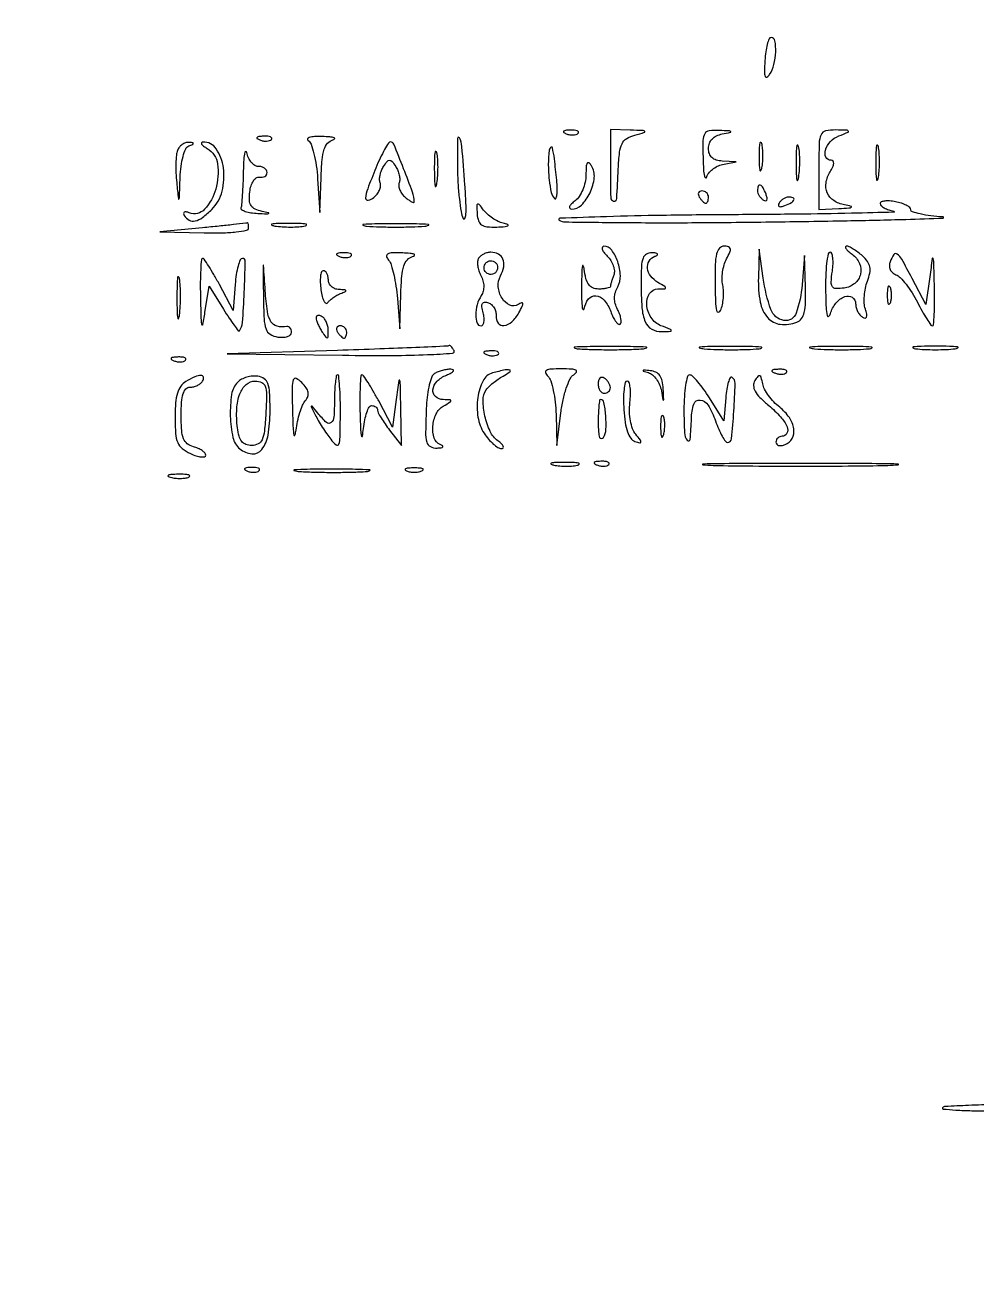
# Model space of a CAD drawing. Extents: x 24 to 1546, y 0 to 2379.
# Drawn here: x 23.5 to 178.7, y 1605.7 to 1808.1 of the extents above; entities that cross this region are included whole.
import ezdxf

# ---------------------------------------------------------------- set-up
doc = ezdxf.new("R2010")
doc.units = 0
doc.header["$MEASUREMENT"] = 0
doc.layers.get('0').update_dxf_attribs({"linetype": 'CONTINUOUS'})

msp = doc.modelspace()

# ---------------------------------------------------------------- linework, layer by layer
for points in [[(339.46395, 1554.999339, -0.000003), (282.698834, 1555.153426, -0.227171)], [(181.758375, 1632.030172, 0.005619), (177.396208, 1631.889551, 0.001784), (173.637721, 1631.712657, 0.185794), (173.172832, 1631.506165, 0.637456), (173.246549, 1631.303975, 0.005832), (175.326926, 1631.148686, 0.010151), (177.972273, 1631.036081, 0.00556), (181.216702, 1631, -0.016413)]]:
    msp.add_lwpolyline(points, format="xyb")
for points in [[(144.19185, 1802.25, 0.009587), (144.121846, 1800.437707, 0.088544), (144.244333, 1799.664918, 0.486148), (144.531943, 1799.565773, 0.103122), (144.972151, 1800, 0.087443), (145.667431, 1801.589787, 0.049828), (145.957337, 1803.673214, 0.053334), (145.835138, 1805.47069, 0.363995), (145.204387, 1806, 0.302575), (144.882189, 1805.785373, 0.032964), (144.578764, 1804.898438, 0.031596), (144.332542, 1803.687212, 0.019902)], [(61.8125, 1789.316886, 0.051402), (62.359369, 1789.160852, 0.05415), (62.916927, 1789.123424, 0.060344), (63.402231, 1789.202593, 0.126455), (63.729167, 1789.395833, 0.296942), (63.77538, 1789.614691, 0.208169), (63.592839, 1789.799335, 0.077125), (63.112848, 1789.910055, 0.028489), (62.416667, 1789.921053, 0.018894), (61.670344, 1789.862007, 0.168741), (61.37858, 1789.720685, 0.470617), (61.395823, 1789.538436, 0.054073)], [(69.689827, 1789.212859, -0.16693), (70.174591, 1788.60554, -0.024229), (70.640355, 1787.069357, -0.02522), (71.024164, 1785.131297, -0.019177), (71.254845, 1782.978172), (71.630035, 1777.5), (71.815018, 1783.176676, -0.012907), (71.985, 1786.084616, -0.055399), (72.320524, 1787.784402, -0.105491), (72.885068, 1788.780127, -0.148376), (73.75, 1789.310674, 0.172284), (74.014149, 1789.490162, 0.512653), (73.957813, 1789.663236, 0.057685), (73.250716, 1789.801741, 0.012358), (72, 1789.868686, 0.018938), (70.728125, 1789.857097, 0.057469), (69.875595, 1789.717944, 0.224333), (69.607157, 1789.483469, 0.369547)], [(94.070285, 1784.416667, 0.012417), (94.158865, 1782.004827, 0.013221), (94.36654, 1779.650521, 0.01289), (94.650366, 1777.639405, 0.057928), (94.980114, 1776.5, 0.629034), (95.247134, 1776.486538, 0.111774), (95.433303, 1777.144962, 0.024156), (95.442243, 1779.075573, 0.007321), (95.271516, 1782, 0.002776), (94.78128, 1788.23165, 0.094589), (94.383843, 1789.652888, 0.789786), (94.056076, 1789.577021, 0.004563)], [(111.8125, 1790.316886, 0.051402), (112.359369, 1790.160852, 0.05415), (112.916927, 1790.123424, 0.060344), (113.402231, 1790.202593, 0.126455), (113.729167, 1790.395833, 0.296942), (113.77538, 1790.614691, 0.208169), (113.592839, 1790.799335, 0.077125), (113.112848, 1790.910055, 0.028489), (112.416667, 1790.921053, 0.018894), (111.670344, 1790.862007, 0.168741), (111.37858, 1790.720685, 0.470617), (111.395823, 1790.538436, 0.054073)], [(119, 1784.833333, 0.004861), (119.047684, 1779.928478, 0.353379), (119.532032, 1779.352044, 0.452716), (120.036559, 1779.741669, 0.005019), (120.293012, 1784.581139, -0.015532), (120.494757, 1787.303683, -0.087884), (120.89586, 1788.696751, -0.144068), (121.655354, 1789.525484, -0.067978), (123.000159, 1790.105273, 0.003864), (124.573462, 1790.556038, 0.559487), (124.614763, 1790.708929, 0.196486), (124.353359, 1790.82768, 0.00193), (122.25, 1790.90032), (119, 1791)], [(134.116001, 1786.25, 0.00928), (134.190057, 1784.527877, 0.029972), (134.328787, 1783.391311, 0.19792), (134.501174, 1783.123647, 0.520826), (134.677483, 1783.188506, -0.099187), (135.009519, 1783.866021, -0.060353), (135.63498, 1784.505948, -0.057112), (136.441416, 1785.013985, -0.064119), (137.311481, 1785.302324), (139.5, 1785.727636), (137.25, 1785.863818, -0.059579), (136.260883, 1786.043264, -0.111574), (135.559019, 1786.445791, -0.123913), (135.144134, 1787.077271, -0.083875), (135, 1787.930449, -0.092132), (135.154854, 1788.763706, -0.098629), (135.597506, 1789.463336, -0.090422), (136.311119, 1789.983323, -0.06486), (137.25, 1790.294267, 0.00362), (138.568679, 1790.558172, 0.574721), (138.607621, 1790.674595, 0.200802), (138.401331, 1790.775265, 0.002047), (136.75, 1790.863818, 0.04388), (135.11642, 1790.801345, 0.235759), (134.398036, 1790.321397, 0.126456), (134.102791, 1789.242714, 0.010002)], [(153, 1784.5), (153, 1778), (156.25, 1778.136182, 0.003813), (157.912862, 1778.218567, 0.124228), (158.294753, 1778.338509, 0.66875), (158.271593, 1778.482392, 0.010901), (157.188851, 1778.713746, -0.099114), (155.431649, 1779.428444, -0.145912), (154.368842, 1780.697589, -0.145096), (154.171293, 1782.347222, -0.097622), (154.850653, 1784.132466, 0.029807), (155.275531, 1784.9127, 0.08892), (155.432264, 1785.497916, 0.194483), (155.323247, 1785.850508, 0.225395), (155.008474, 1786, -0.280208), (154.164052, 1786.513549, -0.197813), (154.064563, 1787.648862, -0.114737), (154.883326, 1789.040994, -0.107532), (156.25, 1789.968838, 0.003715), (157.738415, 1790.579992, 0.437793), (157.802306, 1790.755875, 0.271587), (157.598501, 1790.884656, 0.002527), (155.75, 1790.936614, 0.059637), (154.104386, 1790.778002, 0.242547), (153.353331, 1790.156709, 0.095329), (153.050277, 1788.76014, 0.005901)], [(48.401981, 1787.605161, 0.068792), (48.21974, 1786.823452, 0.016411), (48.141029, 1785.487603, 0.016564), (48.152048, 1783.933389, 0.0157), (48.265262, 1782.355161, 0.000765), (48.544558, 1779.693263, 0.69371), (48.632137, 1779.670738, 0.143934), (48.711674, 1779.907847, 0.000434), (48.831897, 1783.166667, -0.023344), (48.986521, 1785.032417, -0.034587), (49.310026, 1786.6406, -0.038349), (49.743752, 1787.850086, -0.193951), (50.25, 1788.337719, 0.01027), (50.89123, 1788.611907, 0.30932), (50.97782, 1788.754345, 0.36718), (50.873211, 1788.864951, 0.011982), (50.218615, 1788.921053, 0.100823), (49.688752, 1788.846689, 0.071744), (49.156408, 1788.567075, 0.068597), (48.702566, 1788.132369, 0.076032)], [(53.25, 1787.919901, -0.231607), (54.928973, 1785.402497, -0.10172), (54.642543, 1781.301748, -0.117934), (52.818252, 1778.019281, -0.308011), (50.319123, 1777.431035, 0.043659), (49.80767, 1777.577633, 0.17444), (49.490594, 1777.528569, 0.311902), (49.386773, 1777.322754, 0.104398), (49.507079, 1776.988546, 0.131586), (50.305508, 1776.236405, 0.18076), (51.273855, 1776.103667, 0.108396), (52.477736, 1776.666583, 0.033029), (54, 1778, 0.135166), (55.669983, 1780.939171, 0.095139), (55.892649, 1784.755154, 0.115589), (54.721054, 1787.852928, 0.257477), (52.55, 1788.969591, 0.223616), (52.330227, 1788.858245, 0.323085), (52.3225, 1788.648701, 0.089031), (52.642917, 1788.315427, 0.02502)], [(59.136182, 1784.25, -0.004063), (59.065801, 1782.184378, -0.005523), (58.966566, 1780.321875, -0.003755), (58.854581, 1778.764537, -0.060689), (58.75, 1778.25, 0.348591), (58.859011, 1777.950514, 0.058003), (59.454687, 1777.673715, 0.042549), (60.367535, 1777.456054, 0.024054), (61.5, 1777.34137, 0.002786), (62.962013, 1777.272229, 0.121593), (63.2617, 1777.333076, 0.709161), (63.251259, 1777.431946, 0.006118), (62.191035, 1777.668648, -0.055399), (61.055793, 1778.042465, -0.145398), (60.416169, 1778.600701, -0.130102), (60.144495, 1779.4615, -0.040535), (60.191035, 1780.827278, -0.04461), (60.401023, 1781.841033, -0.069703), (60.774045, 1782.648853, -0.095735), (61.245816, 1783.142577, -0.206523), (61.75, 1783.25, 0.077768), (62.227545, 1783.229849, 0.10725), (62.632812, 1783.367188, 0.125576), (62.901861, 1783.638866, 0.133456), (63, 1784, 0.14167), (62.889739, 1784.381339, 0.099768), (62.579806, 1784.70625, 0.084673), (62.116309, 1784.925116, 0.068161), (61.569551, 1785, -0.142551), (60.990346, 1785.168558, -0.078312), (60.431994, 1785.660938, -0.067395), (59.977977, 1786.389611, -0.058152), (59.705733, 1787.25, 0.31606), (59.531782, 1787.418092, 0.404989), (59.359663, 1787.296875, 0.032211), (59.216282, 1786.139122, 0.008221)], [(80.75, 1784.735744, 0.007803), (79.415364, 1781.339575, 0.073698), (79.087381, 1779.813566, 0.50556), (79.490767, 1779.474348, 0.114434), (80.440559, 1779.950668, 0.058623), (80.959386, 1780.495493, 0.06037), (81.331625, 1781.140742, 0.066885), (81.509146, 1781.78445, 0.122066), (81.451064, 1782.323113, -0.092579), (81.357525, 1782.88241, -0.04681), (81.438002, 1783.594914, -0.044302), (81.663765, 1784.339031, -0.050047), (82.010504, 1785, -0.025305), (82.608935, 1785.814349, -0.225315), (83, 1786, -0.225315), (83.391065, 1785.814349, -0.025305), (83.989496, 1785, -0.050047), (84.336235, 1784.339031, -0.044302), (84.561998, 1783.594914, -0.04681), (84.642475, 1782.88241, -0.092579), (84.548936, 1782.323113, 0.122066), (84.490854, 1781.78445, 0.066885), (84.668375, 1781.140742, 0.06037), (85.040614, 1780.495493, 0.058623), (85.559441, 1779.950668, 0.017231), (86.112636, 1779.522866, 0.035793), (86.576836, 1779.236821, 0.05983), (86.894551, 1779.116803, 0.486903), (87, 1779.199416, 0.086207), (86.725121, 1780.781866, 0.007484), (85.283543, 1784.624034, 0.003489), (83.670147, 1788.653036, 0.306228), (83.155998, 1788.996252, 0.254264), (82.821642, 1788.811987, 0.013765), (82.178637, 1787.743181, 0.018708), (81.468148, 1786.367269, 0.012301)], [(90.286014, 1784.5, 0.006817), (90.315278, 1782.711719, 0.040183), (90.418418, 1781.780601, 0.720633), (90.561388, 1781.761725, 0.075924), (90.717581, 1782.26375, 0.022548), (90.846293, 1783.485188, 0.015659), (90.885962, 1784.872547, 0.015827), (90.839977, 1786.209518, 0.031163), (90.703931, 1787.26375, 0.248898), (90.549185, 1787.455688, 0.49082), (90.403147, 1787.374351, 0.030832), (90.307632, 1786.29708, 0.00738)], [(109.00531, 1787.5, 0.029183), (108.87806, 1785.168113, 0.027311), (109.017522, 1782.784515, 0.025944), (109.357233, 1780.743457, 0.136837), (109.885105, 1779.750907, 0.520687), (110.124304, 1779.787082, 0.085798), (110.283928, 1780.323156, 0.037373), (110.329141, 1781.361485, 0.01592), (110.24145, 1782.750907, 0.005632), (109.868694, 1786.24995, 0.034325), (109.532407, 1788.036882, 0.615061), (109.255592, 1788.096844, 0.143066)], [(143.252183, 1786.5, 0.008901), (143.284834, 1785.071102, 0.053901), (143.394187, 1784.339362, 0.67161), (143.54341, 1784.319562, 0.082665), (143.707261, 1784.761659, 0.028254), (143.840609, 1785.754739, 0.020511), (143.880728, 1786.869594, 0.020826), (143.830983, 1787.934218, 0.041951), (143.68708, 1788.761659, 0.285845), (143.523779, 1788.916221, 0.417468), (143.37161, 1788.814362, 0.038992), (143.273069, 1787.938425, 0.009782)], [(149.286014, 1785.5, 0.006817), (149.315278, 1783.711719, 0.040183), (149.418418, 1782.780601, 0.720633), (149.561388, 1782.761725, 0.075924), (149.717581, 1783.26375, 0.022548), (149.846293, 1784.485188, 0.015659), (149.885962, 1785.872547, 0.015827), (149.839977, 1787.209518, 0.031163), (149.703931, 1788.26375, 0.248898), (149.549185, 1788.455688, 0.49082), (149.403147, 1788.374351, 0.030832), (149.307632, 1787.29708, 0.00738)], [(162.286014, 1785.5, 0.006817), (162.315278, 1783.711719, 0.040183), (162.418418, 1782.780601, 0.720633), (162.561388, 1782.761725, 0.075924), (162.717581, 1783.26375, 0.022548), (162.846293, 1784.485188, 0.015659), (162.885962, 1785.872547, 0.015827), (162.839977, 1787.209518, 0.031163), (162.703931, 1788.26375, 0.248898), (162.549185, 1788.455688, 0.49082), (162.403147, 1788.374351, 0.030832), (162.307632, 1787.29708, 0.00738)], [(115.015313, 1783.610243, -0.053343), (114.880054, 1782.406369, -0.0445), (114.490436, 1781.179122, -0.046423), (113.921694, 1780.110605, -0.0851), (113.25, 1779.392046, 0.030168), (112.65154, 1778.878044, 0.093193), (112.345282, 1778.444494, 0.267197), (112.370961, 1778.169288, 0.236086), (112.627555, 1778.031803, 0.207933), (114.27948, 1778.695102, 0.085758), (115.685235, 1780.715664, 0.082599), (116.369671, 1783.170275, 0.169463), (115.922793, 1785.090684, 0.077276), (115.513499, 1785.558653, 0.458266), (115.231979, 1785.512796, 0.12346), (115.058423, 1784.960031, 0.013315)], [(143, 1781.059017, 0.088797), (143.072509, 1780.65395, 0.053277), (143.290385, 1780.21498, 0.051183), (143.610411, 1779.810572, 0.061454), (143.988546, 1779.507079, 0.1144), (144.325929, 1779.393111, 0.32948), (144.525685, 1779.512472, 0.155351), (144.556862, 1779.868281, 0.036408), (144.381557, 1780.448062, 0.029964), (143.894727, 1781.51997, 0.168622), (143.441482, 1781.942608, 0.444011), (143.117673, 1781.798253, 0.079093)], [(163, 1778.930879, 0.217667), (163.152771, 1778.596579, 0.053772), (163.660937, 1778.244384, 0.045149), (164.388411, 1777.929601, 0.031977), (165.25, 1777.705733, -0.896396), (165.235527, 1777.527715, -0.001543), (158.320312, 1777.355165, -0.002718), (149.469995, 1777.209792, -0.001441), (138.5, 1777.120869, 0.002397), (127.457749, 1777.010247, 0.00425), (118.357377, 1776.798062, 0.001342), (110.734309, 1776.534995, 0.735646), (110.652774, 1776.234687, 0.139871), (111.63196, 1775.943048, 0.00081), (121.262668, 1775.847564, 0.003333), (132.28662, 1775.829597, 0.002103), (145.152774, 1775.94851, 0.001191), (157.599366, 1776.145572, 0.002583), (167.162065, 1776.369184, 0.003547), (173.24798, 1776.586178, 0.946452), (173.25, 1776.75077, -0.014802), (171.237534, 1776.946352, -0.023878), (169.542188, 1777.244759, -0.020499), (168.252406, 1777.591974, -0.327741), (168, 1777.935682, 0.224941), (167.833045, 1778.288014, 0.050892), (167.265625, 1778.663076, 0.043196), (166.457417, 1779.001008, 0.030212), (165.5, 1779.244751, 0.029067), (164.541708, 1779.370782, 0.049426), (163.734375, 1779.349687, 0.06886), (163.178716, 1779.200442, 0.301382)], [(133.5, 1780, 0.029505), (133.768994, 1779.617226, 0.035638), (134.066025, 1779.29375, 0.038439), (134.34829, 1779.065539, 0.151918), (134.559017, 1779, 0.210953), (134.727648, 1779.07446, 0.081139), (134.870461, 1779.29375, 0.061769), (134.967655, 1779.617151, 0.042167), (135, 1780, 0.105053), (134.918938, 1780.381556, 0.099167), (134.688914, 1780.70625, 0.09642), (134.345238, 1780.923877, 0.093332), (133.940983, 1781, 0.108972), (133.586039, 1780.921712, 0.182303), (133.3746, 1780.70625, 0.161196), (133.343488, 1780.3821, 0.082592)], [(146.507079, 1779.011454, 0.1144), (146.393111, 1778.674071, 0.32948), (146.512472, 1778.474315, 0.155351), (146.868281, 1778.443138, 0.036408), (147.448062, 1778.618443, 0.029964), (148.51997, 1779.105273, 0.168622), (148.942608, 1779.558518, 0.444011), (148.798253, 1779.882327, 0.079093), (148.059017, 1780, 0.088797), (147.65395, 1779.927491, 0.053277), (147.21498, 1779.709615, 0.051183), (146.810572, 1779.389589, 0.061454)], [(97.270885, 1777.25, 0.062071), (97.493537, 1776.108546, 0.167762), (97.98576, 1775.459785, 0.127685), (98.873906, 1775.150285, 0.029883), (100.462804, 1775.116001, 0.007066), (101.854007, 1775.188838, 0.115406), (102.297735, 1775.32427, 0.633358), (102.283221, 1775.495825, 0.027245), (101.524933, 1775.73267, -0.05203), (100.679771, 1776.043315, -0.033292), (99.772591, 1776.566057, -0.033293), (98.942881, 1777.204533, -0.052062), (98.333014, 1777.866668, 0.011143), (97.607107, 1778.797012, 0.368419), (97.347793, 1778.844186, 0.276987), (97.201239, 1778.578667, 0.008144)], [(52.5, 1775), (45.5, 1774.353174), (52.75, 1774.176587, 0.011439), (55.675926, 1774.17227, 0.022926), (57.981647, 1774.327554, 0.021375), (59.666077, 1774.592189, 0.357178), (60, 1775, 0.023714), (59.982369, 1775.371536, 0.050024), (59.926563, 1775.654378, 0.094551), (59.844973, 1775.809837, 0.39765), (59.75, 1775.823413, -0.125299), (59.535497, 1775.741281, -0.000822), (57.517187, 1775.508694, -0.003204), (55.201275, 1775.260688, -0.002033)], [(64.26375, 1775.282419, 0.022548), (65.485188, 1775.153707, 0.015659), (66.872547, 1775.114038, 0.015827), (68.209518, 1775.160023, 0.031163), (69.26375, 1775.296069, 0.248898), (69.455688, 1775.450815, 0.49082), (69.374351, 1775.596853, 0.030832), (68.29708, 1775.692368, 0.00738), (66.5, 1775.713986, 0.006817), (64.711719, 1775.684722, 0.040183), (63.780601, 1775.581582, 0.720633), (63.761725, 1775.438612, 0.075924)], [(79.25, 1775.264961, 0.012378), (81.412501, 1775.148215, 0.007295), (84, 1775.110462, 0.007295), (86.587499, 1775.148215, 0.012378), (88.75, 1775.264961, 0.075495), (89.33354, 1775.401218, 0.793398), (89.314062, 1775.529482, 0.016391), (87.405918, 1775.617144, 0.003282), (84, 1775.639504, 0.003282), (80.594082, 1775.617144, 0.016391), (78.685938, 1775.529482, 0.793398), (78.66646, 1775.401218, 0.075495)], [(97.512773, 1770.020667, 0.121499), (97.349869, 1769.515182, 0.050437), (97.372145, 1768.793051, 0.045924), (97.555212, 1767.987306, 0.044079), (97.88398, 1767.216785, -0.055894), (98.223097, 1766.367067, -0.062389), (98.349113, 1765.494545, -0.066387), (98.254489, 1764.666358, -0.079606), (97.945537, 1763.946118, 0.073146), (97.28077, 1762.449741, 0.066125), (97.044377, 1760.771954, 0.085872), (97.260867, 1759.458922, 0.319243), (97.90638, 1759, 0.257525), (98.208147, 1759.166465, 0.100531), (98.382592, 1759.626827, 0.066252), (98.402942, 1760.31613, 0.038264), (98.254738, 1761.133881, -0.028712), (98.054562, 1762.129714, -0.155095), (98.145033, 1762.667144, -0.278006), (98.484447, 1762.877096, -0.087451), (99.098358, 1762.776252, -0.099365), (99.623424, 1762.464822, -0.075902), (100.047469, 1761.946677, -0.07338), (100.308845, 1761.306891, -0.081608), (100.361111, 1760.642371, 0.180018), (100.68888, 1759.466542, 0.274381), (101.635441, 1759.058351, 0.156501), (102.952033, 1759.676446, 0.082686), (104.064584, 1761.120677, 0.00911), (104.62929, 1762.223684, 0.13614), (104.707863, 1762.645079, 0.503193), (104.5241, 1762.758283, 0.043352), (103.948064, 1762.467902, -0.250495), (102.5772, 1762.381857, -0.149755), (101.324386, 1763.492919, -0.116952), (100.713333, 1765.367253, -0.144416), (101.084991, 1767.158807, 0.075569), (101.610738, 1768.642494, 0.146291), (101.485173, 1769.883638, 0.177294), (100.737458, 1770.698769, 0.119962), (99.5, 1771, 0.063064), (98.926484, 1770.927374, 0.051535), (98.346191, 1770.712321, 0.053369), (97.845987, 1770.395559, 0.086733)], [(118.486082, 1770.371061, -0.056778), (119.067575, 1769.640043, -0.056043), (119.472751, 1768.793849, -0.061197), (119.651457, 1767.964983, -0.114628), (119.55751, 1767.289274, 0.008792), (119.344055, 1766.702368, 0.010413), (119.163769, 1766.140349, 0.009353), (119.030882, 1765.661837, 0.063128), (119, 1765.418213, -0.313872), (118.886756, 1765.255586, -0.035409), (118.431112, 1765.12285, -0.032838), (117.805651, 1765.03022, -0.020347), (117.063358, 1765, -0.100783), (116.132978, 1765.189458, -0.1371), (115.467164, 1765.721605, -0.094495), (115.015404, 1766.6923, -0.030931), (114.723396, 1768.25, 0.072406), (114.572051, 1768.801074, 0.75035), (114.431542, 1768.782812, 0.031946), (114.328795, 1767.647231, 0.005597), (114.296219, 1765.5, 0.006339), (114.315119, 1763.328321, 0.021851), (114.406674, 1761.923438, 0.222932), (114.551842, 1761.685309, 0.535046), (114.705733, 1761.75, -0.115452), (115.435527, 1763.383491, -0.257986), (116.640435, 1763.915488, -0.201595), (117.98744, 1763.202133, -0.080821), (119.052729, 1761.361312, 0.023991), (119.477082, 1760.388408, 0.045477), (119.923715, 1759.660194, 0.070061), (120.323993, 1759.256335, 0.375078), (120.608999, 1759.275665, 0.192799), (120.754278, 1759.615043, 0.051315), (120.706943, 1760.213058, 0.044249), (120.50662, 1760.936958, 0.033259), (120.165812, 1761.690177, -0.055861), (119.794425, 1762.620577, -0.069169), (119.673555, 1763.544635, -0.069311), (119.809336, 1764.465122, -0.056397), (120.195571, 1765.384982, 0.138201), (120.627286, 1767.183812, 0.07216), (120.204097, 1769.468039, 0.077764), (119.210439, 1771.365202, 0.237602), (117.95001, 1772, 0.26843), (117.690247, 1771.849715, 0.213073), (117.656673, 1771.521499, 0.085196), (117.934666, 1770.997683, 0.031888)], [(136.070285, 1765.75, 0.007133), (136.142012, 1762.938918, 0.042533), (136.324453, 1761.484542, 0.36825), (136.624908, 1761.253607, 0.288922), (136.975278, 1761.5, 0.04828), (137.259602, 1762.42276, 0.029928), (137.420846, 1763.546077, 0.029872), (137.447055, 1764.685191, 0.046704), (137.319962, 1765.656859, -0.057584), (137.21353, 1766.635218, -0.035146), (137.302945, 1767.795001, -0.034869), (137.556972, 1768.94765, -0.051237), (137.950153, 1769.906859, 0.019947), (138.490369, 1771.020898, 0.153011), (138.552215, 1771.591562, 0.283741), (138.26449, 1771.901243, 0.067398), (137.535184, 1772, 0.218345), (136.787377, 1771.657093, 0.120753), (136.322724, 1770.743652, 0.050849), (136.095816, 1768.989194, 0.009564)], [(143.133613, 1766.821429, 0.05221), (143.433307, 1762.873888, 0.134942), (144.660929, 1760.32185, 0.188935), (146.708744, 1759.253902, 0.118968), (149.418213, 1759.606989, 0.149357), (150.159783, 1760.186014, 0.093335), (150.617891, 1761.197643, 0.053539), (150.832354, 1762.811586, 0.015042), (150.819752, 1765.356989), (150.639504, 1770.5), (150.262786, 1765.696755, -0.063886), (149.296891, 1761.071398, -0.365825), (147.302031, 1759.886642, -0.271776), (145.182852, 1761.657932, -0.051363), (143.929077, 1766.754536), (143.267226, 1771.5)], [(158.417611, 1770.683903, -0.131333), (159.625966, 1769.18429, -0.163703), (159.790406, 1767.412701, -0.166176), (158.852397, 1765.920919, -0.135579), (157.113651, 1765.16392, -0.038373), (155.787104, 1765.078376, -0.242254), (155.207376, 1765.385857, -0.171627), (155.00491, 1766.1236, -0.01841), (155.200674, 1767.91392, 0.02484), (155.314663, 1769.096936, 0.041761), (155.277688, 1770.093464, 0.05344), (155.115482, 1770.794635, 0.319412), (154.826807, 1771, 0.362819), (154.504451, 1770.730627, 0.015697), (154.272156, 1769.164062, 0.020525), (154.120988, 1767.146225, 0.01242), (154.09968, 1764.75, 0.006277), (154.177574, 1762.017708, 0.041843), (154.346747, 1760.668023, 0.545967), (154.601923, 1760.571103, 0.167262), (154.893525, 1760.994749, -0.104366), (155.781645, 1762.703313, -0.12667), (157.234312, 1763.765713, -0.239719), (158.434657, 1763.656054, -0.257776), (159, 1762.632341, 0.064871), (159.082083, 1762.002345, 0.051891), (159.325221, 1761.361864, 0.05343), (159.683368, 1760.807094, 0.084501), (160.107134, 1760.433788, 0.104462), (160.538436, 1760.278592, 0.353801), (160.776978, 1760.422515, 0.140468), (160.808799, 1760.884991, 0.024234), (160.581667, 1761.742689, -0.062841), (160.407819, 1762.688314, -0.032313), (160.417836, 1763.894546, -0.031516), (160.58996, 1765.153112, -0.041121), (160.912277, 1766.269272, 0.038567), (161.306996, 1767.610451, 0.100621), (161.315563, 1768.61096, 0.109899), (160.936087, 1769.481858, 0.051393), (160.109003, 1770.401354, 0.022166), (159.369429, 1771.013292, 0.025143), (158.608097, 1771.530398, 0.025494), (157.925013, 1771.899485, 0.111562), (157.48013, 1772, 0.378583), (157.334507, 1771.871292, 0.187686), (157.399779, 1771.613396, 0.058894), (157.783147, 1771.19066, 0.021297)], [(52.141905, 1763.75, 0.001305), (52.239915, 1759.878715, 0.077406), (52.366965, 1759.190014, 0.76981), (52.535077, 1759.203196, 0.005062), (52.93005, 1761.5), (53.576289, 1765.5), (55.912113, 1761.707302, 0.007506), (56.825036, 1760.273637, 0.01301), (57.631695, 1759.114689, 0.007065), (58.31763, 1758.209011, 0.482011), (58.485915, 1758.207302, 0.15416), (59.01244, 1759.538151, 0.007126), (59.290838, 1764.454247, 0.004653), (59.457988, 1769.515916, 0.421174), (58.985245, 1770, 0.303054), (58.628748, 1769.762072, 0.030869), (58.280304, 1768.751563, 0.030377), (57.988297, 1767.378851, 0.019162), (57.807498, 1765.75), (57.5, 1761.5), (55.229676, 1765.75, 0.00821), (54.324849, 1767.378885, 0.01271), (53.485355, 1768.751563, 0.006996), (52.745984, 1769.859914, 0.246972), (52.479676, 1770, 0.391963), (52.29119, 1769.825419, 0.005643), (52.18259, 1768.164062, 0.01198), (52.12198, 1766.146476, 0.007193)], [(74.8125, 1770.316886, 0.051402), (75.359369, 1770.160852, 0.05415), (75.916927, 1770.123424, 0.060344), (76.402231, 1770.202593, 0.126455), (76.729167, 1770.395833, 0.296942), (76.77538, 1770.614691, 0.208169), (76.592839, 1770.799335, 0.077125), (76.112848, 1770.910055, 0.028489), (75.416667, 1770.921053, 0.018894), (74.670344, 1770.862007, 0.168741), (74.37858, 1770.720685, 0.470617), (74.395823, 1770.538436, 0.054073)], [(82.813591, 1769.724609, -0.097244), (83.247535, 1768.928095, -0.019548), (83.673859, 1767.362573, -0.019968), (84.031168, 1765.472617, -0.017486), (84.255787, 1763.474609), (84.639504, 1758.5), (84.819752, 1764.176676, -0.012886), (84.987269, 1767.086139, -0.055453), (85.321234, 1768.785264, -0.105722), (85.885021, 1769.780224, -0.148322), (86.75, 1770.310674, 0.151453), (87.04175, 1770.492059, 0.528602), (86.995282, 1770.667734, 0.063462), (86.33084, 1770.811384, 0.012946), (85.127555, 1770.883999, 0.013634), (83.425477, 1770.896113, 0.111542), (82.675928, 1770.710846, 0.354669), (82.503084, 1770.328596, 0.109365)], [(100.447214, 1767.91459, -0.099038), (100.151486, 1767.597789, -0.097945), (99.755524, 1767.417584, -0.097945), (99.320774, 1767.401684, -0.099038), (98.91459, 1767.552786, -0.099038), (98.597789, 1767.848514, -0.097945), (98.417584, 1768.244476, -0.097945), (98.401684, 1768.679226, -0.099038), (98.552786, 1769.08541, -0.099038), (98.848514, 1769.402211, -0.097945), (99.244476, 1769.582416, -0.097945), (99.679226, 1769.598316, -0.099038), (100.08541, 1769.447214, -0.099038), (100.402211, 1769.151486, -0.097945), (100.582416, 1768.755524, -0.097945), (100.598316, 1768.320774, -0.099038)], [(124, 1766.081787, 0.017536), (124.144527, 1761.962216, 0.081769), (124.692077, 1759.658107, 0.163942), (125.734473, 1758.473151, 0.139365), (127.356989, 1758.063386, 0.003082), (128.830285, 1758.116054, 0.434335), (128.932718, 1758.235374, 0.274077), (128.812188, 1758.395539, 0.002118), (127.25, 1759.031162, -0.153045), (125.651823, 1760.339271, -0.125145), (124.928311, 1762.436858, -0.163025), (125.373609, 1764.256071, -0.252723), (126.75, 1765.030409, 0.006989), (127.869488, 1765.065518, 0.400998), (128, 1765.202085, 0.262137), (127.885865, 1765.404826, 0.004477), (126.75, 1766.080099, -0.096298), (125.579978, 1767.105082, -0.136456), (125.058933, 1768.379405, -0.168651), (125.317284, 1769.549782, -0.160316), (126.25, 1770.337719, 0.051902), (126.648042, 1770.54862, 0.449116), (126.672067, 1770.724694, 0.185333), (126.416573, 1770.862835, 0.021021), (125.75, 1770.921053, 0.147274), (124.875855, 1770.7003, 0.172685), (124.334942, 1770.043566, 0.074386), (124.065574, 1768.704387, 0.0125)], [(164.623848, 1769.462146, 0.092147), (164.504115, 1768.813863, 0.103845), (164.634816, 1768.194852, 0.104294), (165.002708, 1767.682649, 0.093693), (165.559456, 1767.338811, -0.109026), (166.275244, 1766.866157, -0.026101), (167.217965, 1765.786545, -0.025595), (168.193706, 1764.403603, -0.022884), (169.062921, 1762.876665, 0.00918), (169.855593, 1761.390927, 0.014128), (170.600595, 1760.13877, 0.00846), (171.258917, 1759.138089, 0.247895), (171.520324, 1759, 0.392343), (171.708578, 1759.174596, 0.005644), (171.814976, 1760.835938, 0.011981), (171.87291, 1762.853522, 0.007193), (171.849806, 1765.25, 0.000645), (171.741448, 1769.529366, 0.096886), (171.63483, 1770.006659, 0.754551), (171.503006, 1769.988759, 0.001715), (171.083071, 1767), (170.46653, 1762.5), (168.212941, 1766.75, 0.005287), (166.509711, 1769.881621, 0.104117), (165.794083, 1770.703844, 0.426045), (165.233437, 1770.614291, 0.060193)], [(48.309869, 1763.5, 0.005499), (48.337136, 1761.352754, 0.031761), (48.435944, 1760.222448, 0.756877), (48.574262, 1760.205163, 0.069146), (48.724731, 1760.767909, 0.018638), (48.849672, 1762.218327, 0.01259), (48.888655, 1763.878422, 0.012695), (48.845055, 1765.487453, 0.024559), (48.714526, 1766.767909, 0.212532), (48.565802, 1767.000181, 0.556092), (48.424528, 1766.934948, 0.025342), (48.331591, 1765.655786, 0.005888)], [(62.412042, 1764, 0.007825), (62.525194, 1760.123347, 0.071483), (62.839095, 1758.469342, 0.174465), (63.516587, 1757.624188, 0.102491), (64.75, 1757.180449, 0.045002), (65.611565, 1757.136354, 0.070854), (66.339062, 1757.268947, 0.099259), (66.825895, 1757.547443, 0.216622), (67, 1757.930449, 0.069823), (66.943872, 1758.330419, 0.097525), (66.779687, 1758.651033, 0.119403), (66.535553, 1758.84263, 0.147129), (66.25, 1758.881579, -0.098154), (64.643103, 1758.944409, -0.201015), (63.643586, 1759.675479, -0.102331), (63.057564, 1761.339577, -0.016824), (62.711946, 1764.75, 0.000132), (62.431081, 1768.897481, 0.797687), (62.386054, 1768.904574, 0.098709), (62.34922, 1768.706232, 0.000092)], [(71.801562, 1764.898688, 0.022601), (72.019464, 1763.771275, 0.057116), (72.305634, 1762.987851, 0.152767), (72.603036, 1762.67962, 0.391351), (72.878369, 1762.748744, -0.06289), (73.223064, 1763.15436, -0.029608), (73.758021, 1763.588378, -0.028769), (74.38013, 1763.982653, -0.035924), (75, 1764.271109, 0.010258), (75.779626, 1764.586343, 0.403256), (75.845775, 1764.743056, 0.289553), (75.682747, 1764.864413, 0.007783), (74.75, 1764.921053, -0.08347), (74.081631, 1765.064654, -0.089203), (73.514062, 1765.417434, -0.09567), (73.133965, 1765.921626, -0.114298), (73, 1766.5, 0.053158), (72.938815, 1767.073877, 0.072963), (72.757125, 1767.559375, 0.092791), (72.48871, 1767.885377, 0.176015), (72.173193, 1768, 0.320183), (71.884557, 1767.794055, 0.053065), (71.722968, 1767.08899, 0.04156), (71.686712, 1766.087548, 0.024716)], [(164.157895, 1764, 0.017491), (164.189089, 1763.10856, 0.078554), (164.306058, 1762.601562, 0.447206), (164.474999, 1762.540618, 0.174857), (164.662281, 1762.75, 0.057986), (164.818615, 1763.320008, 0.037979), (164.87034, 1764, 0.037979), (164.818615, 1764.679992, 0.057986), (164.662281, 1765.25, 0.174857), (164.474999, 1765.459382, 0.447206), (164.306058, 1765.398438, 0.078554), (164.189089, 1764.89144, 0.017491)], [(71.015313, 1760.309017, 0.074451), (71.084762, 1759.898416, 0.021733), (71.310881, 1759.297024, 0.021318), (71.627837, 1758.633658, 0.021347), (72, 1758, 0.010223), (72.569384, 1757.157251, 0.295079), (72.800669, 1757.064256, 0.343021), (72.953006, 1757.238528, 0.012098), (72.984687, 1758.190983, 0.053738), (72.916365, 1758.883651, 0.049393), (72.701752, 1759.566787, 0.052761), (72.382022, 1760.140373, 0.101161), (72, 1760.5, 0.058538), (71.617853, 1760.678337, 0.128516), (71.298248, 1760.698838, 0.195945), (71.092401, 1760.564397, 0.157323)], [(74.5, 1758, 0.029505), (74.768994, 1757.617226, 0.035638), (75.066025, 1757.29375, 0.038439), (75.34829, 1757.065539, 0.151918), (75.559017, 1757, 0.210953), (75.727648, 1757.07446, 0.081139), (75.870461, 1757.29375, 0.061769), (75.967655, 1757.617151, 0.042167), (76, 1758, 0.105053), (75.918938, 1758.381556, 0.099167), (75.688914, 1758.70625, 0.09642), (75.345238, 1758.923877, 0.093332), (74.940983, 1759, 0.108972), (74.586039, 1758.921712, 0.182303), (74.3746, 1758.70625, 0.161196), (74.343488, 1758.3821, 0.082592)], [(74.5, 1755), (56.5, 1754.429921), (75.309017, 1754.214961, 0.003508), (83.506227, 1754.178786, 0.010132), (89.183293, 1754.308617, 0.006765), (93.264343, 1754.54009, 0.564023), (93.5, 1755, 0.022187), (93.249282, 1755.368098, 0.039553), (93.007412, 1755.643105, 0.052461), (92.805731, 1755.801426, 0.366474), (92.690983, 1755.785039, -0.202856), (92.498166, 1755.693294, -0.000176), (87.268601, 1755.465763, -0.001781), (81.415127, 1755.234042, -0.001086)], [(98.8125, 1754.316886, 0.051402), (99.359369, 1754.160852, 0.05415), (99.916927, 1754.123424, 0.060344), (100.402231, 1754.202593, 0.126455), (100.729167, 1754.395833, 0.296942), (100.77538, 1754.614691, 0.208169), (100.592839, 1754.799335, 0.077125), (100.112848, 1754.910055, 0.028489), (99.416667, 1754.921053, 0.018894), (98.670344, 1754.862007, 0.168741), (98.37858, 1754.720685, 0.470617), (98.395823, 1754.538436, 0.054073)], [(113.75, 1755.262758, 0.01099), (116.140095, 1755.148271, 0.006471), (119, 1755.111256, 0.006471), (121.859905, 1755.148271, 0.01099), (124.25, 1755.262758, 0.067956), (124.890618, 1755.396322, 0.813012), (124.873438, 1755.522148, 0.014551), (122.764623, 1755.608117, 0.002911), (119, 1755.630035, 0.002911), (115.235377, 1755.608117, 0.014551), (113.126562, 1755.522148, 0.813012), (113.109382, 1755.396322, 0.067956)], [(134.280173, 1755.263728, 0.012009), (136.417397, 1755.147278, 0.007758), (138.895745, 1755.110349, 0.007799), (141.320819, 1755.14967, 0.014578), (143.280173, 1755.269269, 0.131812), (143.652585, 1755.406153, 0.702197), (143.616676, 1755.536946, 0.016184), (141.731847, 1755.623869, 0.003584), (138.5, 1755.645045, 0.003413), (135.276628, 1755.621056, 0.018965), (133.547926, 1755.530747, 0.826233), (133.53509, 1755.402311, 0.052772)], [(152.280173, 1755.263728, 0.012009), (154.417397, 1755.147278, 0.007758), (156.895745, 1755.110349, 0.007799), (159.320819, 1755.14967, 0.014578), (161.280173, 1755.269269, 0.131812), (161.652585, 1755.406153, 0.702197), (161.616676, 1755.536946, 0.016184), (159.731847, 1755.623869, 0.003584), (156.5, 1755.645045, 0.003413), (153.276628, 1755.621056, 0.018965), (151.547926, 1755.530747, 0.826233), (151.53509, 1755.402311, 0.052772)], [(168.75, 1755.276604, 0.019375), (170.229765, 1755.150935, 0.011494), (172, 1755.110234, 0.011494), (173.770235, 1755.150935, 0.019375), (175.25, 1755.276604, 0.108536), (175.666199, 1755.423685, 0.707215), (175.635937, 1755.56145, 0.025693), (174.329566, 1755.655793, 0.005179), (172, 1755.679926, 0.005179), (169.670434, 1755.655793, 0.025693), (168.364063, 1755.56145, 0.707215), (168.333801, 1755.423685, 0.108536)], [(47.8125, 1753.316886, 0.051402), (48.359369, 1753.160852, 0.05415), (48.916927, 1753.123424, 0.060344), (49.402231, 1753.202593, 0.126455), (49.729167, 1753.395833, 0.296942), (49.77538, 1753.614691, 0.208169), (49.592839, 1753.799335, 0.077125), (49.112848, 1753.910055, 0.028489), (48.416667, 1753.921053, 0.018894), (47.670344, 1753.862007, 0.168741), (47.37858, 1753.720685, 0.470617), (47.395823, 1753.538436, 0.054073)], [(49.75, 1749.919901, 0.109287), (48.934535, 1749.167612, 0.079003), (48.394541, 1748.050551, 0.053571), (48.091314, 1746.435288, 0.019634), (48, 1744.110825, 0.016942), (48.090795, 1741.432089, 0.08301), (48.439939, 1739.963468, 0.125349), (49.173076, 1738.995943, 0.061436), (50.5, 1738.181954, 0.027191), (51.45913, 1737.806453, 0.052143), (52.265625, 1737.630673, 0.085351), (52.808477, 1737.663219, 0.348297), (53, 1737.904807, 0.184556), (52.859448, 1738.272622, 0.058851), (52.4125, 1738.66718, 0.04959), (51.765523, 1739.026153, 0.037938), (51, 1739.289749, -0.101895), (49.994824, 1739.786345, -0.134863), (49.387311, 1740.601056, -0.076662), (49.081016, 1741.973369, -0.016645), (49, 1744.40638, -0.016594), (49.072357, 1746.586016, -0.05947), (49.328423, 1747.953041, -0.115253), (49.779847, 1748.717416, -0.204751), (50.440983, 1749, 0.061875), (51.038022, 1749.074167, 0.051278), (51.640225, 1749.29375, 0.053305), (52.157656, 1749.617164, 0.08825), (52.5, 1750, 0.180551), (52.625896, 1750.633016, 0.376112), (52.266332, 1750.930003, 0.099429), (51.252792, 1750.695546, 0.025475)], [(58.238321, 1749.838321, 0.160181), (57.225982, 1747.834165, 0.045465), (57.016659, 1744.302676, 0.045337), (57.446569, 1740.8043, 0.167847), (58.583823, 1738.930433, 0.154198), (60.532608, 1738.136795, 0.249875), (62.135086, 1738.83132, 0.128467), (63.184893, 1741.203953, 0.040281), (63.5, 1745.108986, 0.011304), (63.431988, 1748.116923, 0.073936), (63.143341, 1749.595322, 0.159847), (62.535217, 1750.383048, 0.113989), (61.488321, 1750.788321, 0.060305), (60.627104, 1750.807175, 0.046486), (59.703815, 1750.62819, 0.047636), (58.859648, 1750.291426, 0.07781)], [(74, 1747, -0.015412), (73.912154, 1744.15078, -0.206223), (73.449985, 1743.237294, -0.378493), (72.693502, 1743.258477, -0.034778), (71.305076, 1744.75, 0.001193), (70.367188, 1745.903957, 0.36759), (70.257889, 1745.924006, 0.393383), (70.226551, 1745.822021, 0.00123), (70.871559, 1744.5, 0.017327), (71.358026, 1743.590223, 0.009278), (72.017827, 1742.5, 0.009227), (72.733114, 1741.41119, 0.014238), (73.394922, 1740.5, 0.058967), (74.260916, 1739.614811, 0.512635), (74.709764, 1739.738477, 0.08383), (74.919188, 1740.843662, 0.003728), (74.968197, 1744.75, 0.007502), (74.944435, 1747.146433, 0.012464), (74.843783, 1749.164062, 0.00609), (74.699489, 1750.819367, 0.385468), (74.5, 1751, 0.362246), (74.30209, 1750.834959, 0.014069), (74.146875, 1749.825, 0.019357), (74.035998, 1748.53358, 0.011735)], [(78.168103, 1744.75, 0.00331), (78.260906, 1741.981577, 0.045124), (78.391852, 1740.982431, 0.816098), (78.545473, 1740.985298, 0.019739), (78.728468, 1742.25, -0.023343), (78.946956, 1743.686867, -0.035939), (79.281521, 1744.898438, -0.040002), (79.672005, 1745.769942, -0.273961), (80.060365, 1746, -0.077923), (80.421002, 1745.943453, -0.088025), (80.730514, 1745.779687, -0.09753), (80.941623, 1745.536101, -0.123118), (81.022236, 1745.25, 0.115322), (81.135433, 1744.823225, 0.014446), (81.612376, 1743.985938, 0.016375), (82.249549, 1743.012183, 0.012908), (83, 1742), (84.955528, 1739.5), (84.82757, 1745.5, 0.000519), (84.733046, 1749.726659, 0.109766), (84.635483, 1750.121818, 0.736751), (84.515813, 1750.102524, 0.001213), (84.083071, 1747), (83.46653, 1742.5), (81.212941, 1746.75, 0.008237), (80.314527, 1748.378887, 0.012755), (79.480439, 1749.751563, 0.007033), (78.745534, 1750.859703, 0.247671), (78.479676, 1751, 0.393164), (78.291925, 1750.825372, 0.005647), (78.190285, 1749.164062, 0.011984), (78.138131, 1747.146483, 0.007192)], [(90.340721, 1751.231739, 0.159593), (89.879956, 1750.670731, 0.030007), (89.46809, 1749.389775, 0.029384), (89.153201, 1747.772897, 0.023209), (88.997984, 1745.997052, 0.005332), (88.867304, 1741.658121, 0.06697), (89.053972, 1740.03204, 0.219631), (89.63667, 1739.312107, 0.126429), (90.75, 1739.078947, 0.021021), (91.416573, 1739.137165, 0.185333), (91.672067, 1739.275306, 0.449116), (91.648042, 1739.45138, 0.051902), (91.25, 1739.662281, -0.222175), (90.273526, 1740.71041, -0.098443), (90.048507, 1742.632839, -0.090091), (90.582388, 1744.64437, -0.152224), (91.75, 1745.919901, 0.004477), (92.885865, 1746.595174, 0.262137), (93, 1746.797915, 0.400998), (92.869488, 1746.934482, 0.006989), (91.75, 1746.969591, -0.178909), (90.482128, 1747.463463, -0.247277), (90.059354, 1748.585125, -0.166049), (90.730281, 1749.961817, -0.10186), (92.25, 1750.968838, 0.020431), (93.045364, 1751.326932, 0.110412), (93.410354, 1751.624406, 0.466677), (93.368908, 1751.822507, 0.115319), (93, 1751.921301, 0.04281), (92.34098, 1751.88599, 0.028662), (91.600087, 1751.738572, 0.028888), (90.893337, 1751.51103, 0.0494)], [(99.78274, 1751.31698, 0.215828), (98.227742, 1750.054431, 0.081407), (97.377021, 1747.31624, 0.073418), (97.401948, 1744.118715, 0.106821), (98.410934, 1741.495587, 0.030205), (99.122755, 1740.540397, 0.035658), (99.908897, 1739.733079, 0.038436), (100.655553, 1739.164798, 0.144425), (101.214183, 1739, 0.210958), (101.48679, 1739.120374, 0.299185), (101.527187, 1739.374347, 0.099611), (101.234156, 1739.782863, 0.029662), (100.639452, 1740.274372, -0.126529), (99.395167, 1741.789049, -0.053266), (98.53605, 1744.3009, -0.053386), (98.233996, 1746.883037, -0.154232), (98.753678, 1748.585463, -0.052697), (99.177197, 1749.080571, -0.01954), (99.868268, 1749.685222, -0.01911), (100.679568, 1750.291175, -0.021864), (101.5, 1750.805055, 0.025709), (102.620037, 1751.518636, 0.624587), (102.573383, 1751.799731, 0.129065), (101.85054, 1751.823598, 0.008284)], [(108.8, 1750.8, -0.119286), (109.273781, 1750.023674, -0.024799), (109.688859, 1748.469062, -0.02473), (109.998769, 1746.571324, -0.021141), (110.140798, 1744.55), (110.281596, 1739.5), (110.923927, 1744.806949, -0.022624), (111.278911, 1746.929773, -0.028829), (111.805517, 1748.843166, -0.030038), (112.418307, 1750.349888, -0.141055), (113.033129, 1751.041636, 0.103815), (113.466103, 1751.462181, 0.458615), (113.384041, 1751.762286, 0.09867), (112.680117, 1751.939916, 0.01151), (111.05, 1751.984687, 0.012647), (109.310434, 1751.948405, 0.110065), (108.56875, 1751.74681, 0.38001), (108.428039, 1751.372801, 0.105117)], [(125.189529, 1751.380904, -0.106494), (125.868086, 1751.008236, -0.058475), (126.509743, 1750.304879, -0.054362), (127.020411, 1749.400698, -0.057792), (127.311343, 1748.425952, 0.000863), (127.584883, 1746.890689, 0.601532), (127.648327, 1746.87039, 0.212893), (127.69647, 1746.991684, 0.000631), (127.621813, 1748.72908, 0.042567), (127.454313, 1750.017417, 0.102449), (127.065253, 1750.892024, 0.127141), (126.42352, 1751.427229, 0.085703), (125.5, 1751.684032, 0.003109), (124.500318, 1751.778292, 0.218697), (124.346375, 1751.723348, 0.565679), (124.367319, 1751.634793, 0.004727)], [(131, 1745.333333, 0.010672), (131.081121, 1741.53305, 0.166512), (131.54827, 1740.338145, 0.668013), (132.025868, 1740.491, 0.01369), (132.216143, 1743.897296, -0.069036), (132.608848, 1746.237218, -0.355896), (133.628677, 1746.909509, -0.238652), (134.921141, 1746.08191, -0.046467), (136.13616, 1743.5, 0.016614), (136.672092, 1742.158978, 0.024717), (137.23639, 1741.028125, 0.022049), (137.764266, 1740.179306, 0.247459), (138.104375, 1740, 0.384654), (138.758283, 1740.590415, 0.008862), (139.139263, 1745.102195, 0.009657), (139.352418, 1749.614413, 0.267465), (138.811613, 1750.616693, 0.43821), (138.525495, 1750.53667, 0.04544), (138.233904, 1749.809265, 0.03401), (137.980205, 1748.687614, 0.018002), (137.811613, 1747.270938), (137.5, 1743.5), (135.168441, 1747.25, 0.016453), (134.208429, 1748.686412, 0.023011), (133.251985, 1749.898438, 0.02054), (132.399965, 1750.803598, 0.196096), (131.918441, 1751, 0.342828), (131.557936, 1750.719897, 0.022261), (131.269792, 1749.335417, 0.024941), (131.066209, 1747.505695, 0.015235)], [(142.557836, 1750.072524, 0.152763), (142.343694, 1749.257583, 0.116244), (142.598205, 1748.364667, 0.069225), (143.39124, 1747.315716, 0.022403), (144.831297, 1745.999698, -0.033058), (146.767144, 1744.153432, -0.083623), (147.823492, 1742.527407, -0.221868), (147.795103, 1741.491178, -0.283969), (147, 1741, 0.095827), (146.618313, 1740.92617, 0.097132), (146.29375, 1740.715469, 0.098664), (146.076457, 1740.401, 0.102345), (146, 1740.031385, 0.184534), (146.122486, 1739.710807, 0.147206), (146.440625, 1739.516384, 0.100118), (146.925634, 1739.488865, 0.055937), (147.5, 1739.638374, 0.180938), (148.639576, 1740.646784, 0.159656), (148.911909, 1742.216832, 0.11562), (148.186638, 1744.058766, 0.074877), (146.610491, 1745.734428, -0.037221), (145.667683, 1746.596895, -0.03196), (144.810114, 1747.632641, -0.033245), (144.152648, 1748.678525, -0.07505), (143.83703, 1749.557008, 0.018062), (143.600809, 1750.56039, 0.234241), (143.352793, 1750.838914, 0.330238), (143.047196, 1750.759307, 0.029483)], [(145.8125, 1751.316886, 0.051402), (146.359369, 1751.160852, 0.05415), (146.916927, 1751.123424, 0.060344), (147.402231, 1751.202593, 0.126455), (147.729167, 1751.395833, 0.296942), (147.77538, 1751.614691, 0.208169), (147.592839, 1751.799335, 0.077125), (147.112848, 1751.910055, 0.028489), (146.416667, 1751.921053, 0.018894), (145.670344, 1751.862007, 0.168741), (145.37858, 1751.720685, 0.470617), (145.395823, 1751.538436, 0.054073)], [(62.80226, 1744.75, -0.01175), (62.566712, 1741.848666, -0.077345), (62.19472, 1740.444032, -0.171935), (61.547247, 1739.754307, -0.119678), (60.5, 1739.5, -0.088098), (59.552418, 1739.668266, -0.1353), (58.878469, 1740.149864, -0.103829), (58.433286, 1741.016666, -0.038458), (58.171918, 1742.370829, -0.040019), (58.066296, 1745.495228, -0.079411), (58.568727, 1747.915423, -0.118755), (59.608861, 1749.437134, -0.185796), (61.071312, 1750, -0.104458), (62.151245, 1749.771896, -0.212096), (62.722674, 1749.141634, -0.084839), (62.921388, 1747.819734, -0.009361)], [(67.160037, 1744.964286, 0.004775), (67.248628, 1742.382583, 0.037435), (67.390753, 1741.190726, 0.771956), (67.559952, 1741.180143, 0.049645), (67.741742, 1741.995985, -0.023251), (67.982787, 1743.430053, -0.022659), (68.357497, 1744.848134, -0.023248), (68.800371, 1746.060895, -0.074161), (69.245802, 1746.796173, 0.082876), (69.657187, 1747.502581, 0.139773), (69.714448, 1748.180801, 0.109239), (69.398953, 1748.904445, 0.039182), (68.664097, 1749.764474, 0.082378), (67.755972, 1750.414184, 0.459766), (67.274043, 1750.207431, 0.078267), (67.092596, 1748.985623, 0.003991)], [(117, 1749.559017, 0.062283), (117.074545, 1748.962904, 0.080552), (117.29375, 1748.457961, 0.097988), (117.618621, 1748.120018, 0.153634), (118, 1748, 0.092995), (118.381732, 1748.071618, 0.096318), (118.70625, 1748.276414, 0.099231), (118.923444, 1748.581949, 0.105429), (119, 1748.940983, 0.089642), (118.926698, 1749.346558, 0.053229), (118.70625, 1749.7871, 0.051032), (118.382515, 1750.193797, 0.06081), (118, 1750.5, 0.139169), (117.620352, 1750.607943, 0.191142), (117.29375, 1750.478525, 0.138808), (117.073267, 1750.110654, 0.066118)], [(121.195209, 1745.328169, 0.021454), (121.418936, 1743.265628, 0.046373), (121.803562, 1741.71825, 0.064883), (122.330675, 1740.669915, 0.166284), (123, 1740.165548, 0.019863), (123.808989, 1739.935987, 0.449011), (123.986116, 1740.059071, 0.197115), (123.899376, 1740.372737, 0.007756), (123.138986, 1741.323605, -0.084646), (122.621417, 1742.225113, -0.042563), (122.273892, 1743.494608, -0.038928), (122.119913, 1744.96537, -0.035694), (122.188185, 1746.486227, 0.022663), (122.283846, 1747.833211, 0.037821), (122.227039, 1748.967829, 0.045569), (122.048811, 1749.777352, 0.326683), (121.744408, 1750, 0.348393), (121.427144, 1749.748396, 0.028209), (121.23081, 1748.62765, 0.028414), (121.139886, 1747.119233, 0.017136)], [(117.015313, 1743.25, 0.014694), (117.067265, 1741.698318, 0.068249), (117.244184, 1740.821687, 0.324531), (117.527164, 1740.624852, 0.251563), (117.864283, 1740.814646, 0.130096), (118.272129, 1742.103817, 0.031322), (118.238313, 1744.36383, 0.0267), (117.953434, 1746.526458, 0.36119), (117.383423, 1747, 0.374717), (117.231285, 1746.867358, 0.009714), (117.117129, 1745.898438, 0.015892), (117.037028, 1744.687806, 0.009593)], [(127.194949, 1742.5, 0.012823), (127.235556, 1741.431793, 0.080377), (127.356533, 1740.900903, 0.597527), (127.51666, 1740.883358, 0.087174), (127.692991, 1741.269032, 0.037336), (127.832894, 1742.036634, 0.029507), (127.872264, 1742.880008, 0.030339), (127.814405, 1743.671085, 0.06278), (127.655937, 1744.269032, 0.31318), (127.47713, 1744.386009, 0.333666), (127.315079, 1744.257153, 0.052471), (127.212705, 1743.580113, 0.014395)], [(109.761659, 1736.292739, 0.028254), (110.754739, 1736.159391, 0.020511), (111.869594, 1736.119272, 0.020826), (112.934218, 1736.169017, 0.041951), (113.761659, 1736.31292, 0.285845), (113.916221, 1736.476221, 0.417468), (113.814362, 1736.62839, 0.038992), (112.938425, 1736.726931, 0.009782), (111.5, 1736.747817, 0.008901), (110.071102, 1736.715166, 0.053901), (109.339362, 1736.605813, 0.67161), (109.319562, 1736.45659, 0.082665)], [(116.8125, 1736.316886, 0.051402), (117.359369, 1736.160852, 0.05415), (117.916927, 1736.123424, 0.060344), (118.402231, 1736.202593, 0.126455), (118.729167, 1736.395833, 0.296942), (118.77538, 1736.614691, 0.208169), (118.592839, 1736.799335, 0.077125), (118.112848, 1736.910055, 0.028489), (117.416667, 1736.921053, 0.018894), (116.670344, 1736.862007, 0.168741), (116.37858, 1736.720685, 0.470617), (116.395823, 1736.538436, 0.054073)], [(47.269032, 1734.307009, 0.037336), (48.036634, 1734.167106, 0.029507), (48.880008, 1734.127736, 0.030339), (49.671085, 1734.185595, 0.06278), (50.269032, 1734.344063, 0.31318), (50.386009, 1734.52287, 0.333666), (50.257153, 1734.684921, 0.052471), (49.580113, 1734.787295, 0.014395), (48.5, 1734.805051, 0.012823), (47.431793, 1734.764444, 0.080377), (46.900903, 1734.643467, 0.597527), (46.883358, 1734.48334, 0.087174)], [(59.8125, 1735.316886, 0.051402), (60.359369, 1735.160852, 0.05415), (60.916927, 1735.123424, 0.060344), (61.402231, 1735.202593, 0.126455), (61.729167, 1735.395833, 0.296942), (61.77538, 1735.614691, 0.208169), (61.592839, 1735.799335, 0.077125), (61.112848, 1735.910055, 0.028489), (60.416667, 1735.921053, 0.018894), (59.670344, 1735.862007, 0.168741), (59.37858, 1735.720685, 0.470617), (59.395823, 1735.538436, 0.054073)], [(68.286513, 1735.259922, 0.009604), (70.881008, 1735.147631, 0.006105), (73.904699, 1735.11184, 0.006131), (76.873938, 1735.149357, 0.011299), (79.286513, 1735.264024, 0.099936), (79.763171, 1735.395585, 0.764402), (79.737288, 1735.521315, 0.012902), (77.449157, 1735.605233, 0.002807), (73.5, 1735.625933, 0.002694), (69.559407, 1735.603228, 0.014736), (67.431038, 1735.516725, 0.85479), (67.42035, 1735.392998, 0.045022)], [(85.75, 1735.337719, 0.057986), (86.320008, 1735.181385, 0.037979), (87, 1735.12966, 0.037979), (87.679992, 1735.181385, 0.057986), (88.25, 1735.337719, 0.174857), (88.459382, 1735.525001, 0.447206), (88.398438, 1735.693942, 0.078554), (87.89144, 1735.810911, 0.017491), (87, 1735.842105, 0.017491), (86.10856, 1735.810911, 0.078554), (85.601562, 1735.693942, 0.447206), (85.540618, 1735.525001, 0.174857)], [(135.75, 1736.252282, 0.003396), (142.237059, 1736.156506, 0.001993), (150, 1736.125564, 0.001993), (157.762941, 1736.156506, 0.003396), (164.25, 1736.252282, 0.022053), (165.946838, 1736.363844, 0.936412), (165.942187, 1736.469238, 0.004493), (160.21997, 1736.541164, 0.000896), (150, 1736.559476, 0.000896), (139.78003, 1736.541164, 0.004493), (134.057812, 1736.469238, 0.936412), (134.053162, 1736.363844, 0.022053)]]:
    msp.add_lwpolyline(points, format="xyb", close=True)

doc.saveas('drawing.dxf')
